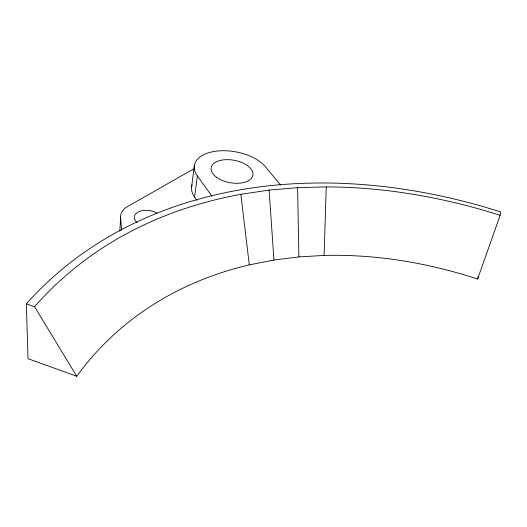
<?xml version="1.0" encoding="UTF-8"?>
<svg xmlns="http://www.w3.org/2000/svg" width="527" height="527" viewBox="0 0 527 527"><rect width="100%" height="100%" fill="white"/><g stroke="black" fill="none" stroke-linecap="round" stroke-linejoin="round"><path stroke-width="0.79" d="M324.098 255.443L326.246 186.901L297.59 187.645L269.106 190.089L240.839 194.311A568.626 423.945 39 0 0 34.591 306.786L26.35 303.881L28.03 358.696L76.771 376.278A456.422 353.202 40.4 0 1 249.297 264.89L273.941 260.042L298.895 256.912L324.098 255.443A456.422 353.202 40.4 0 1 477.594 279.046L500.136 215.293L500.65 211.9A584.384 436.685 39.5 0 0 26.35 303.881M119.8 231.037L120.63 218.007A27.16 15.935 6 0 1 127.079 206.828L189.127 171.499A49.881 27.878 10 0 1 193.817 169.048M191.617 186.887L194.325 165.867M196.914 200.458L194.575 197.085L197.381 175.932A38.128 20.527 10.2 0 1 233.329 151.44L238.994 152.507A38.128 20.527 10.2 0 1 265.562 166.861L280.647 185.135M477.594 279.046L478.015 276.616M197.381 175.932L211.92 196.136M34.591 306.786L76.771 376.278M240.839 194.311L249.297 264.89M120.63 218.007L121.618 230.128M269.106 190.089L273.941 260.042M297.59 187.645L298.895 256.912M326.246 186.901A568.626 423.945 39 0 1 500.136 215.293M194.575 197.085A37.391 20.889 10 0 1 192.026 184.951M137.185 222.611A13.577 7.964 6 0 1 138.588 211.854A13.577 7.964 6 0 1 157.013 213.158M216.314 177.112A21.172 11.396 10.2 0 0 251.86 177.658A21.172 11.396 10.2 0 0 227.875 159.655A21.172 11.396 10.2 0 0 216.314 177.112"/></g></svg>
